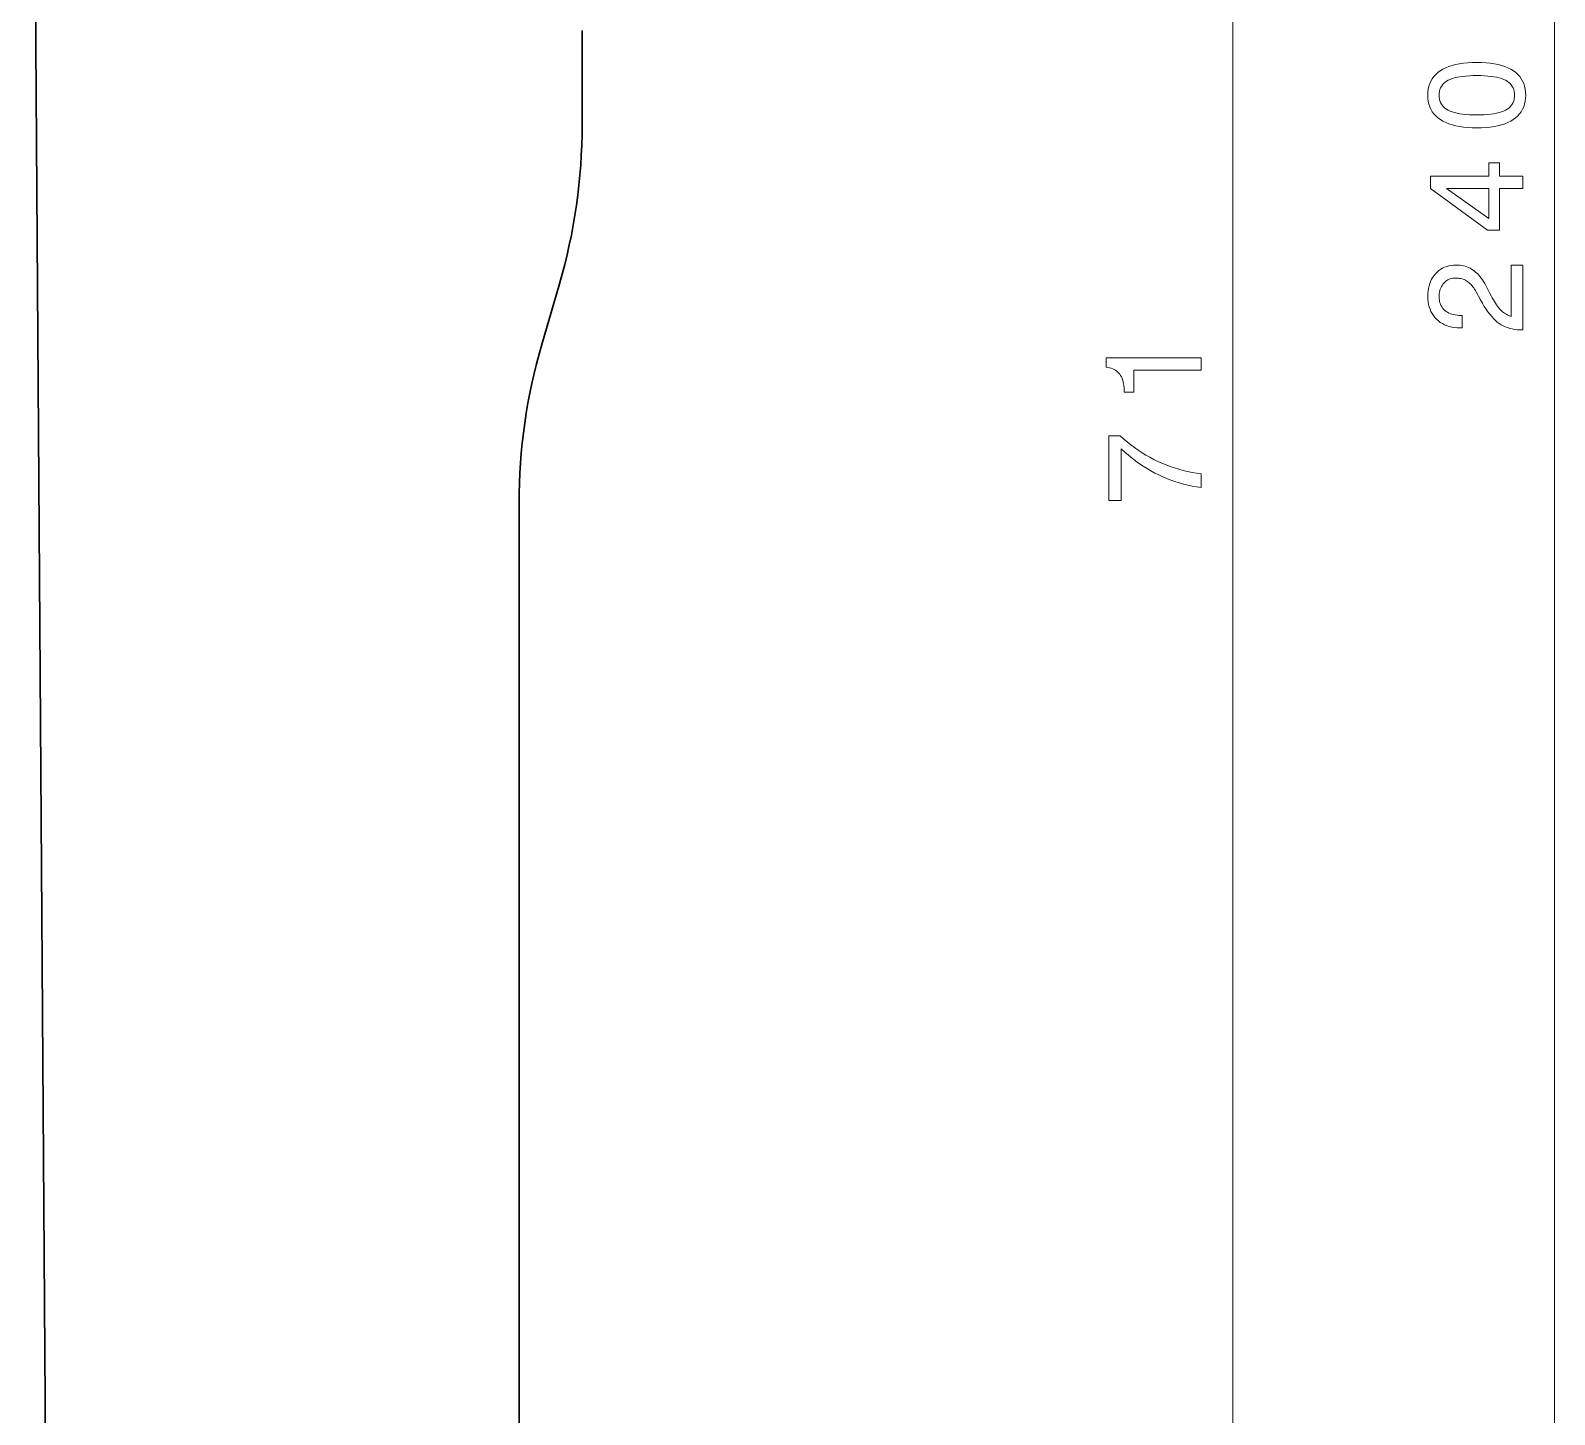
# Model space of a CAD drawing. Extents: x 0 to 297, y 0 to 535.
# Drawn here: x 174.48 to 222.83, y 217.27 to 261.18 of the extents above; entities that cross this region are included whole.
import ezdxf

# ---------------------------------------------------------------- set-up
doc = ezdxf.new("R2010")
doc.units = 0

msp = doc.modelspace()

# ---------------------------------------------------------------- linework, layer by layer
at = {"color": 7, "lineweight": 13}
for p, q in [((222.826, 141.835), (222.826, 376.427)), ((212.617, 216.335), (212.617, 281.427))]:
    msp.add_line(p, q, dxfattribs=at)
at = {"color": 7, "lineweight": 30}
for p, q in [((174.477, 284.381), (174.977, 213.381)), ((189.977, 167.413), (189.977, 246.181))]:
    msp.add_line(p, q, dxfattribs=at)
at = {"color": 7, "lineweight": 30, "ltscale": 0.075}
msp.add_line((191.977, 258.181), (191.977, 261.181), dxfattribs=at)
at = {"color": 7, "lineweight": 30, "ltscale": 0.05}
msp.add_line((190.697, 251.221), (191.257, 253.141), dxfattribs=at)
at = {"color": 7, "lineweight": 13}
for points in [[(220.363, 258.088), (220.215, 258.091), (220.073, 258.099), (219.939, 258.112), (219.813, 258.131), (219.693, 258.155), (219.581, 258.184), (219.476, 258.218), (219.378, 258.258), (219.288, 258.303), (219.205, 258.354), (219.129, 258.409), (219.062, 258.47), (219.002, 258.535), (218.95, 258.605), (218.907, 258.68), (218.871, 258.76), (218.843, 258.844), (218.823, 258.934), (218.811, 259.028), (218.807, 259.127), (218.811, 259.227), (218.823, 259.322), (218.843, 259.412), (218.87, 259.497), (218.906, 259.577), (218.949, 259.652), (219.001, 259.722), (219.06, 259.787), (219.127, 259.847), (219.202, 259.902), (219.284, 259.952), (219.374, 259.997), (219.472, 260.036), (219.577, 260.07), (219.689, 260.099), (219.809, 260.123), (219.936, 260.141), (220.071, 260.154), (220.214, 260.162), (220.363, 260.165), (220.513, 260.162), (220.654, 260.154), (220.789, 260.141), (220.916, 260.123), (221.035, 260.099), (221.147, 260.07), (221.252, 260.036), (221.349, 259.997), (221.439, 259.952), (221.521, 259.902), (221.595, 259.847), (221.662, 259.787), (221.721, 259.722), (221.772, 259.652), (221.815, 259.577), (221.85, 259.497), (221.878, 259.412), (221.897, 259.322), (221.909, 259.227), (221.913, 259.127), (221.909, 259.028), (221.897, 258.934), (221.877, 258.844), (221.85, 258.76), (221.814, 258.68), (221.771, 258.605), (221.72, 258.535), (221.66, 258.47), (221.593, 258.409), (221.519, 258.354), (221.436, 258.303), (221.346, 258.258), (221.249, 258.218), (221.144, 258.184), (221.033, 258.155), (220.913, 258.131), (220.787, 258.112), (220.653, 258.099), (220.512, 258.091)], [(220.363, 258.501), (220.484, 258.503), (220.598, 258.507), (220.705, 258.515), (220.806, 258.526), (220.9, 258.539), (220.987, 258.556), (221.068, 258.576), (221.142, 258.598), (221.21, 258.624), (221.271, 258.653), (221.326, 258.685), (221.374, 258.721), (221.418, 258.76), (221.455, 258.802), (221.487, 258.848), (221.513, 258.897), (221.533, 258.949), (221.547, 259.005), (221.556, 259.065), (221.559, 259.127), (221.556, 259.191), (221.547, 259.25), (221.533, 259.306), (221.513, 259.359), (221.487, 259.408), (221.456, 259.454), (221.419, 259.496), (221.376, 259.534), (221.328, 259.569), (221.274, 259.601), (221.214, 259.629), (221.146, 259.654), (221.073, 259.677), (220.992, 259.696), (220.904, 259.712), (220.81, 259.726), (220.708, 259.736), (220.6, 259.743), (220.485, 259.748), (220.363, 259.749), (220.241, 259.748), (220.126, 259.743), (220.017, 259.736), (219.916, 259.726), (219.821, 259.712), (219.733, 259.696), (219.652, 259.677), (219.578, 259.654), (219.511, 259.629), (219.45, 259.601), (219.396, 259.569), (219.348, 259.534), (219.305, 259.496), (219.268, 259.454), (219.237, 259.408), (219.211, 259.359), (219.191, 259.306), (219.177, 259.25), (219.169, 259.191), (219.166, 259.127), (219.169, 259.065), (219.177, 259.005), (219.192, 258.949), (219.212, 258.897), (219.238, 258.848), (219.269, 258.802), (219.307, 258.76), (219.35, 258.721), (219.399, 258.685), (219.454, 258.653), (219.514, 258.624), (219.582, 258.598), (219.656, 258.576), (219.737, 258.556), (219.825, 258.539), (219.919, 258.526), (220.02, 258.515), (220.128, 258.507), (220.242, 258.503)], [(221.826, 256.168), (221.084, 256.168), (221.084, 254.85), (220.705, 254.85), (218.894, 256.163), (218.894, 256.555), (220.739, 256.555), (220.739, 256.983), (221.084, 256.983), (221.084, 256.555), (221.826, 256.555)], [(220.739, 255.213), (220.739, 256.168), (219.396, 256.168)], [(221.826, 251.679), (221.814, 251.679), (221.726, 251.681), (221.642, 251.687), (221.56, 251.698), (221.481, 251.712), (221.406, 251.731), (221.333, 251.754), (221.263, 251.78), (221.196, 251.811), (221.132, 251.846), (221.071, 251.886), (221.011, 251.93), (220.951, 251.982), (220.892, 252.04), (220.833, 252.104), (220.774, 252.176), (220.714, 252.254), (220.656, 252.338), (220.597, 252.429), (220.538, 252.527), (220.479, 252.632), (220.34, 252.887), (220.315, 252.932), (220.289, 252.974), (220.263, 253.014), (220.236, 253.051), (220.208, 253.086), (220.18, 253.118), (220.151, 253.148), (220.121, 253.175), (220.091, 253.2), (220.061, 253.222), (220.029, 253.242), (219.997, 253.26), (219.963, 253.276), (219.928, 253.29), (219.892, 253.301), (219.855, 253.311), (219.817, 253.318), (219.778, 253.324), (219.738, 253.327), (219.697, 253.328), (219.65, 253.326), (219.605, 253.321), (219.562, 253.313), (219.521, 253.302), (219.482, 253.287), (219.444, 253.269), (219.408, 253.248), (219.375, 253.223), (219.343, 253.195), (219.312, 253.164), (219.284, 253.131), (219.26, 253.095), (219.238, 253.056), (219.219, 253.016), (219.202, 252.973), (219.189, 252.928), (219.179, 252.881), (219.172, 252.832), (219.167, 252.781), (219.166, 252.727), (219.168, 252.674), (219.173, 252.623), (219.182, 252.574), (219.195, 252.528), (219.212, 252.484), (219.233, 252.442), (219.257, 252.402), (219.285, 252.365), (219.316, 252.33), (219.351, 252.298), (219.39, 252.268), (219.431, 252.241), (219.475, 252.218), (219.522, 252.197), (219.572, 252.18), (219.624, 252.166), (219.679, 252.155), (219.737, 252.147), (219.798, 252.142), (219.861, 252.141), (219.897, 252.141), (219.897, 251.749), (219.836, 251.749), (219.743, 251.751), (219.654, 251.759), (219.569, 251.773), (219.488, 251.792), (219.411, 251.816), (219.338, 251.846), (219.269, 251.881), (219.203, 251.921), (219.142, 251.967), (219.085, 252.019), (219.032, 252.074), (218.985, 252.134), (218.943, 252.198), (218.907, 252.265), (218.877, 252.336), (218.852, 252.411), (218.832, 252.49), (218.818, 252.573), (218.81, 252.66), (218.807, 252.75), (218.81, 252.837), (218.817, 252.92), (218.83, 253), (218.847, 253.077), (218.869, 253.15), (218.896, 253.22), (218.928, 253.287), (218.965, 253.35), (219.007, 253.41), (219.054, 253.466), (219.105, 253.518), (219.159, 253.564), (219.216, 253.605), (219.276, 253.641), (219.339, 253.671), (219.405, 253.695), (219.475, 253.714), (219.547, 253.728), (219.623, 253.736), (219.701, 253.739), (219.762, 253.737), (219.822, 253.732), (219.88, 253.724), (219.937, 253.713), (219.992, 253.699), (220.045, 253.681), (220.097, 253.66), (220.148, 253.636), (220.197, 253.609), (220.244, 253.579), (220.29, 253.545), (220.335, 253.508), (220.378, 253.467), (220.421, 253.423), (220.462, 253.376), (220.501, 253.326), (220.54, 253.272), (220.577, 253.214), (220.613, 253.154), (220.648, 253.09), (220.776, 252.837), (220.814, 252.766), (220.85, 252.7), (220.886, 252.639), (220.921, 252.581), (220.955, 252.527), (220.989, 252.477), (221.022, 252.432), (221.054, 252.39), (221.085, 252.352), (221.116, 252.319), (221.147, 252.289), (221.178, 252.26), (221.21, 252.234), (221.243, 252.21), (221.277, 252.189), (221.311, 252.169), (221.346, 252.151), (221.382, 252.136), (221.418, 252.122), (221.455, 252.111), (221.455, 253.739), (221.826, 253.739)], [(211.617, 250.403), (209.484, 250.403), (209.484, 249.703), (209.178, 249.703), (209.175, 249.778), (209.17, 249.849), (209.162, 249.916), (209.152, 249.98), (209.139, 250.039), (209.124, 250.094), (209.105, 250.146), (209.085, 250.193), (209.061, 250.237), (209.036, 250.276), (209.007, 250.312), (208.975, 250.345), (208.939, 250.375), (208.9, 250.402), (208.858, 250.426), (208.813, 250.447), (208.764, 250.465), (208.712, 250.48), (208.657, 250.493), (208.598, 250.502), (208.598, 250.795), (211.617, 250.795)], [(211.617, 246.682), (211.473, 246.703), (211.332, 246.728), (211.192, 246.758), (211.055, 246.792), (210.919, 246.829), (210.785, 246.871), (210.654, 246.917), (210.524, 246.967), (210.397, 247.021), (210.271, 247.079), (210.147, 247.141), (210.024, 247.208), (209.902, 247.28), (209.781, 247.356), (209.661, 247.437), (209.543, 247.523), (209.425, 247.613), (209.309, 247.707), (209.193, 247.807), (209.079, 247.911), (209.079, 246.27), (208.685, 246.27), (208.685, 248.326), (209.043, 248.326), (209.155, 248.226), (209.269, 248.129), (209.384, 248.038), (209.502, 247.95), (209.621, 247.866), (209.741, 247.787), (209.863, 247.712), (209.987, 247.641), (210.113, 247.575), (210.24, 247.512), (210.37, 247.454), (210.501, 247.4), (210.633, 247.35), (210.768, 247.304), (210.905, 247.263), (211.044, 247.226), (211.184, 247.192), (211.327, 247.163), (211.471, 247.139), (211.617, 247.118)]]:
    msp.add_lwpolyline(points, close=True, dxfattribs=at)
at = {"color": 7, "lineweight": 30}
for centre, start, end in [((173.977, 258.181), 343.7398, 360), ((207.977, 246.181), 163.7398, 180)]:
    msp.add_arc(centre, 18, start, end, dxfattribs=at)

doc.saveas('drawing.dxf')
